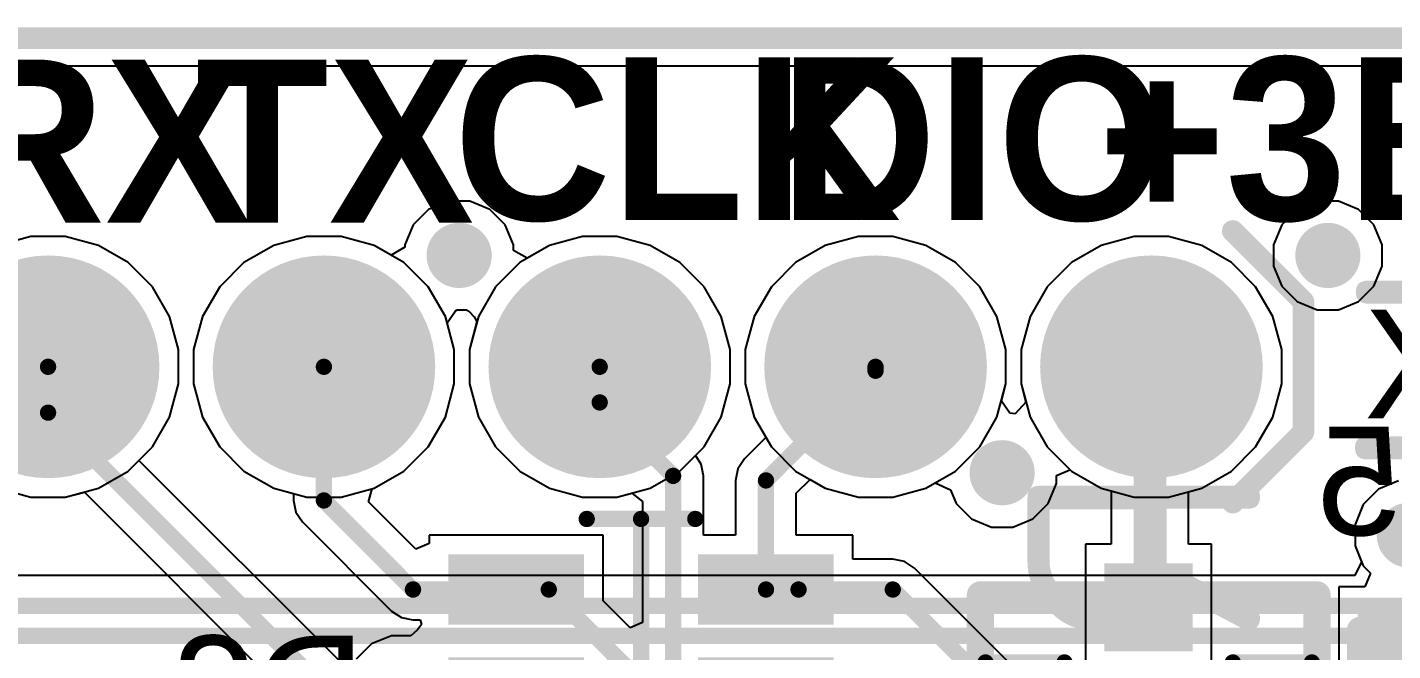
# Model space of a CAD drawing. Header units: inches. Extents: x -1.9 to 51.5, y -1.6 to 35.1.
# Drawn here: x 11.02 to 23.6, y 29.36 to 35.1 of the extents above; entities that cross this region are included whole.
import ezdxf

# ---------------------------------------------------------------- set-up
doc = ezdxf.new("R2010")
doc.units = ezdxf.units.IN
for name, color, linetype in [('Assembly Notes', 76, 'Continuous'), ('Board Shape', 56, 'Continuous'), ('Bottom Layer', 76, 'Continuous'), ('Bottom Layer 1', 5, 'Continuous'), ('Bottom Overlay', 54, 'Continuous'), ('Bottom Paste', 16, 'Continuous'), ('Bottom Solder', 6, 'Continuous'), ('Multi-Layer', 9, 'Continuous'), ('Pad Holes', 156, 'Continuous'), ('Top Layer', 16, 'Continuous'), ('Top Layer 1', 1, 'Continuous'), ('Top Overlay', 2, 'Continuous'), ('Top Solder', 216, 'Continuous'), ('Via Holes', 16, 'Continuous')]:
    doc.layers.add(name, color=color, linetype=linetype)
doc.styles.add('Arial', font='', dxfattribs={"height": 0.2})
doc.styles.add('Century Gothic_Bold', font='', dxfattribs={"height": 0.2})
doc.styles.add('GOST type B', font='', dxfattribs={"height": 0.2})
doc.styles.get('Arial').set_extended_font_data('Arial')
doc.styles.get('Century Gothic_Bold').set_extended_font_data('Century Gothic', bold=True)
doc.styles.get('GOST type B').set_extended_font_data('GOST type B')

# ---------------------------------------------------------------- blocks, each defined once
blk = doc.blocks.new('SOT23_3_B_110')
at = {"layer": 'Bottom Layer 1'}
for points in [[(-1.506, 1.336), (-0.744, 1.336), (-0.744, 0.574), (-1.506, 0.574)], [(0.78, 0.383), (1.542, 0.383), (1.542, -0.379), (0.78, -0.379)], [(-1.506, -0.569), (-0.744, -0.569), (-0.744, -1.331), (-1.506, -1.331)]]:
    blk.add_hatch(color=5, dxfattribs=at).paths.add_polyline_path(points)
at = {"layer": 'Bottom Paste'}
for points in [[(-1.506, 1.336), (-0.744, 1.336), (-0.744, 0.574), (-1.506, 0.574)], [(0.78, 0.383), (1.542, 0.383), (1.542, -0.379), (0.78, -0.379)], [(-1.506, -0.569), (-0.744, -0.569), (-0.744, -1.331), (-1.506, -1.331)]]:
    blk.add_hatch(color=16, dxfattribs=at).paths.add_polyline_path(points)
at = {"layer": 'Bottom Solder'}
for points in [[(-1.531, 1.361), (-0.719, 1.361), (-0.719, 0.549), (-1.531, 0.549)], [(0.755, 0.409), (1.567, 0.409), (1.567, -0.404), (0.755, -0.404)], [(-1.531, -0.544), (-0.719, -0.544), (-0.719, -1.356), (-1.531, -1.356)]]:
    blk.add_hatch(color=6, dxfattribs=at).paths.add_polyline_path(points)
at = {"layer": 'Assembly Notes'}
for points in [[(-1.225, 1.55, 0.25, 0.25, 0), (1.275, 1.55, 0.25, 0.25, 0)], [(-1.225, 1.55, 0.25, 0.25, 0), (-1.225, -1.55, 0.25, 0.25, 0)], [(1.275, 1.55, 0.25, 0.25, 0), (1.275, -1.55, 0.25, 0.25, 0)], [(-1.225, -1.55, 0.25, 0.25, 0), (1.275, -1.55, 0.25, 0.25, 0)]]:
    blk.add_lwpolyline(points, format="xyseb", dxfattribs=at)
for points in [[(-1.287, 1.55, 0.125, 0.125, 1), (-1.162, 1.55, 0.125, 0.125, 1)], [(-1.287, 1.55, 0.125, 0.125, 1), (-1.162, 1.55, 0.125, 0.125, 1)], [(1.213, 1.55, 0.125, 0.125, 1), (1.338, 1.55, 0.125, 0.125, 1)], [(1.213, 1.55, 0.125, 0.125, 1), (1.338, 1.55, 0.125, 0.125, 1)], [(-1.287, -1.55, 0.125, 0.125, 1), (-1.162, -1.55, 0.125, 0.125, 1)], [(-1.287, -1.55, 0.125, 0.125, 1), (-1.162, -1.55, 0.125, 0.125, 1)], [(1.213, -1.55, 0.125, 0.125, 1), (1.338, -1.55, 0.125, 0.125, 1)], [(1.213, -1.55, 0.125, 0.125, 1), (1.338, -1.55, 0.125, 0.125, 1)]]:
    blk.add_lwpolyline(points, format="xyseb", close=True, dxfattribs=at)
at = {"layer": 'Bottom Overlay'}
for points in [[(-0.425, 1.503, 0.15, 0.15, 0), (0.653, 1.503, 0.15, 0.15, 0)], [(0.653, 1.503, 0.15, 0.15, 0), (0.653, 0.775, 0.15, 0.15, 0)], [(-0.625, 0.2, 0.15, 0.15, 0), (-0.625, -0.2, 0.15, 0.15, 0)], [(0.653, -0.775, 0.15, 0.15, 0), (0.653, -1.503, 0.15, 0.15, 0)], [(-0.375, -1.503, 0.15, 0.15, 0), (0.653, -1.503, 0.15, 0.15, 0)]]:
    blk.add_lwpolyline(points, format="xyseb", dxfattribs=at)
for points in [[(-0.462, 1.503, 0.075, 0.075, 1), (-0.387, 1.503, 0.075, 0.075, 1)], [(0.616, 1.503, 0.075, 0.075, 1), (0.691, 1.503, 0.075, 0.075, 1)], [(0.616, 1.503, 0.075, 0.075, 1), (0.691, 1.503, 0.075, 0.075, 1)], [(0.616, 0.775, 0.075, 0.075, 1), (0.691, 0.775, 0.075, 0.075, 1)], [(-0.663, 0.2, 0.075, 0.075, 1), (-0.587, 0.2, 0.075, 0.075, 1)], [(-0.663, -0.2, 0.075, 0.075, 1), (-0.587, -0.2, 0.075, 0.075, 1)], [(0.616, -0.775, 0.075, 0.075, 1), (0.691, -0.775, 0.075, 0.075, 1)], [(-0.412, -1.503, 0.075, 0.075, 1), (-0.337, -1.503, 0.075, 0.075, 1)], [(0.616, -1.503, 0.075, 0.075, 1), (0.691, -1.503, 0.075, 0.075, 1)], [(0.616, -1.503, 0.075, 0.075, 1), (0.691, -1.503, 0.075, 0.075, 1)]]:
    blk.add_lwpolyline(points, format="xyseb", close=True, dxfattribs=at)
at = {"layer": 'Assembly Notes', "style": 'GOST type B', "text_generation_flag": 2}
blk.add_text('VT1', height=2.15, rotation=180, dxfattribs=at).set_placement((-0.025, -1.9))
blk = doc.blocks.new('PLS6_162')
at = {"layer": 'Bottom Layer'}
h = blk.add_hatch(color=76, dxfattribs=at)
edge = h.paths.add_edge_path()
edge.add_arc((0, 0), 1, 0, 360)
h = blk.add_hatch(color=76, dxfattribs=at)
edge = h.paths.add_edge_path()
edge.add_arc((0, -2.54), 1, 0, 360)
h = blk.add_hatch(color=76, dxfattribs=at)
edge = h.paths.add_edge_path()
edge.add_arc((0, -5.08), 1, 0, 360)
h = blk.add_hatch(color=76, dxfattribs=at)
edge = h.paths.add_edge_path()
edge.add_arc((0, -7.62), 1, 0, 360)
h = blk.add_hatch(color=76, dxfattribs=at)
edge = h.paths.add_edge_path()
edge.add_arc((0, -10.16), 1, 0, 360)
at = {"layer": 'Bottom Layer 1'}
h = blk.add_hatch(color=5, dxfattribs=at)
edge = h.paths.add_edge_path()
edge.add_arc((0, 0), 1, 0, 360)
h = blk.add_hatch(color=5, dxfattribs=at)
edge = h.paths.add_edge_path()
edge.add_arc((0, -2.54), 1, 0, 360)
h = blk.add_hatch(color=5, dxfattribs=at)
edge = h.paths.add_edge_path()
edge.add_arc((0, -5.08), 1, 0, 360)
h = blk.add_hatch(color=5, dxfattribs=at)
edge = h.paths.add_edge_path()
edge.add_arc((0, -7.62), 1, 0, 360)
h = blk.add_hatch(color=5, dxfattribs=at)
edge = h.paths.add_edge_path()
edge.add_arc((0, -10.16), 1, 0, 360)
at = {"layer": 'Bottom Solder'}
h = blk.add_hatch(color=6, dxfattribs=at)
edge = h.paths.add_edge_path()
edge.add_arc((0, 0), 1.025, 0, 360)
h = blk.add_hatch(color=6, dxfattribs=at)
edge = h.paths.add_edge_path()
edge.add_arc((0, -2.54), 1.025, 0, 360)
h = blk.add_hatch(color=6, dxfattribs=at)
edge = h.paths.add_edge_path()
edge.add_arc((0, -5.08), 1.025, 0, 360)
h = blk.add_hatch(color=6, dxfattribs=at)
edge = h.paths.add_edge_path()
edge.add_arc((0, -7.62), 1.025, 0, 360)
h = blk.add_hatch(color=6, dxfattribs=at)
edge = h.paths.add_edge_path()
edge.add_arc((0, -10.16), 1.025, 0, 360)
at = {"layer": 'Multi-Layer'}
h = blk.add_hatch(color=9, dxfattribs=at)
edge = h.paths.add_edge_path()
edge.add_arc((0, 0), 1, 0, 360)
h = blk.add_hatch(color=9, dxfattribs=at)
edge = h.paths.add_edge_path()
edge.add_arc((0, -2.54), 1, 0, 360)
h = blk.add_hatch(color=9, dxfattribs=at)
edge = h.paths.add_edge_path()
edge.add_arc((0, -5.08), 1, 0, 360)
h = blk.add_hatch(color=9, dxfattribs=at)
edge = h.paths.add_edge_path()
edge.add_arc((0, -7.62), 1, 0, 360)
h = blk.add_hatch(color=9, dxfattribs=at)
edge = h.paths.add_edge_path()
edge.add_arc((0, -10.16), 1, 0, 360)
at = {"layer": 'Pad Holes'}
h = blk.add_hatch(color=7, dxfattribs=at)
edge = h.paths.add_edge_path()
edge.add_arc((0, 0), 0.5, 0, 360)
h = blk.add_hatch(color=7, dxfattribs=at)
edge = h.paths.add_edge_path()
edge.add_arc((0, -2.54), 0.5, 0, 360)
h = blk.add_hatch(color=7, dxfattribs=at)
edge = h.paths.add_edge_path()
edge.add_arc((0, -5.08), 0.5, 0, 360)
h = blk.add_hatch(color=7, dxfattribs=at)
edge = h.paths.add_edge_path()
edge.add_arc((0, -7.62), 0.5, 0, 360)
h = blk.add_hatch(color=7, dxfattribs=at)
edge = h.paths.add_edge_path()
edge.add_arc((0, -10.16), 0.5, 0, 360)
at = {"layer": 'Top Layer'}
h = blk.add_hatch(color=16, dxfattribs=at)
edge = h.paths.add_edge_path()
edge.add_arc((0, 0), 1, 0, 360)
h = blk.add_hatch(color=16, dxfattribs=at)
edge = h.paths.add_edge_path()
edge.add_arc((0, -2.54), 1, 0, 360)
h = blk.add_hatch(color=16, dxfattribs=at)
edge = h.paths.add_edge_path()
edge.add_arc((0, -5.08), 1, 0, 360)
h = blk.add_hatch(color=16, dxfattribs=at)
edge = h.paths.add_edge_path()
edge.add_arc((0, -7.62), 1, 0, 360)
h = blk.add_hatch(color=16, dxfattribs=at)
edge = h.paths.add_edge_path()
edge.add_arc((0, -10.16), 1, 0, 360)
at = {"layer": 'Top Layer 1'}
h = blk.add_hatch(color=1, dxfattribs=at)
edge = h.paths.add_edge_path()
edge.add_arc((0, 0), 1, 0, 360)
h = blk.add_hatch(color=1, dxfattribs=at)
edge = h.paths.add_edge_path()
edge.add_arc((0, -2.54), 1, 0, 360)
h = blk.add_hatch(color=1, dxfattribs=at)
edge = h.paths.add_edge_path()
edge.add_arc((0, -5.08), 1, 0, 360)
h = blk.add_hatch(color=1, dxfattribs=at)
edge = h.paths.add_edge_path()
edge.add_arc((0, -7.62), 1, 0, 360)
h = blk.add_hatch(color=1, dxfattribs=at)
edge = h.paths.add_edge_path()
edge.add_arc((0, -10.16), 1, 0, 360)
at = {"layer": 'Top Solder'}
h = blk.add_hatch(color=216, dxfattribs=at)
edge = h.paths.add_edge_path()
edge.add_arc((0, 0), 1.025, 0, 360)
h = blk.add_hatch(color=216, dxfattribs=at)
edge = h.paths.add_edge_path()
edge.add_arc((0, -2.54), 1.025, 0, 360)
h = blk.add_hatch(color=216, dxfattribs=at)
edge = h.paths.add_edge_path()
edge.add_arc((0, -5.08), 1.025, 0, 360)
h = blk.add_hatch(color=216, dxfattribs=at)
edge = h.paths.add_edge_path()
edge.add_arc((0, -7.62), 1.025, 0, 360)
h = blk.add_hatch(color=216, dxfattribs=at)
edge = h.paths.add_edge_path()
edge.add_arc((0, -10.16), 1.025, 0, 360)
at = {"layer": 'Top Overlay'}
for points in [[(-1.25, 0.75, 0.2, 0.2, 0), (-0.6, 1.4, 0.2, 0.2, 0)], [(0.6, 1.4, 0.2, 0.2, 0), (-0.6, 1.4, 0.2, 0.2, 0)], [(1.25, 0.75, 0.2, 0.2, 0), (0.6, 1.4, 0.2, 0.2, 0)]]:
    blk.add_lwpolyline(points, format="xyseb", dxfattribs=at)
for points in [[(-0.65, 1.4, 0.1, 0.1, 1), (-0.55, 1.4, 0.1, 0.1, 1)], [(-0.65, 1.4, 0.1, 0.1, 1), (-0.55, 1.4, 0.1, 0.1, 1)], [(0.55, 1.4, 0.1, 0.1, 1), (0.65, 1.4, 0.1, 0.1, 1)], [(0.55, 1.4, 0.1, 0.1, 1), (0.65, 1.4, 0.1, 0.1, 1)], [(-1.3, 0.75, 0.1, 0.1, 1), (-1.2, 0.75, 0.1, 0.1, 1)], [(1.2, 0.75, 0.1, 0.1, 1), (1.3, 0.75, 0.1, 0.1, 1)]]:
    blk.add_lwpolyline(points, format="xyseb", close=True, dxfattribs=at)
blk = doc.blocks.new('0603R_B_165')
at = {"layer": 'Bottom Layer 1'}
for points in [[(-0.25, 0.475), (-0.25, -0.475), (-1.05, -0.475), (-1.05, 0.475)], [(1.05, 0.475), (1.05, -0.475), (0.25, -0.475), (0.25, 0.475)]]:
    blk.add_hatch(color=5, dxfattribs=at).paths.add_polyline_path(points)
at = {"layer": 'Bottom Paste'}
for points in [[(-0.25, 0.475), (-0.25, -0.475), (-1.05, -0.475), (-1.05, 0.475)], [(1.05, 0.475), (1.05, -0.475), (0.25, -0.475), (0.25, 0.475)]]:
    blk.add_hatch(color=16, dxfattribs=at).paths.add_polyline_path(points)
at = {"layer": 'Bottom Solder'}
for points in [[(-0.225, 0.5), (-0.225, -0.5), (-1.075, -0.5), (-1.075, 0.5)], [(1.075, 0.5), (1.075, -0.5), (0.225, -0.5), (0.225, 0.5)]]:
    blk.add_hatch(color=6, dxfattribs=at).paths.add_polyline_path(points)
at = {"layer": 'Assembly Notes'}
for points in [[(-0.85, -0.475, 0.25, 0.25, 0), (-0.85, 0.475, 0.25, 0.25, 0)], [(0.85, 0.475, 0.25, 0.25, 0), (-0.85, 0.475, 0.25, 0.25, 0)], [(0.85, -0.475, 0.25, 0.25, 0), (0.85, 0.475, 0.25, 0.25, 0)], [(0.85, -0.475, 0.25, 0.25, 0), (-0.85, -0.475, 0.25, 0.25, 0)]]:
    blk.add_lwpolyline(points, format="xyseb", dxfattribs=at)
for points in [[(-0.913, 0.475, 0.125, 0.125, 1), (-0.788, 0.475, 0.125, 0.125, 1)], [(-0.913, 0.475, 0.125, 0.125, 1), (-0.788, 0.475, 0.125, 0.125, 1)], [(0.787, 0.475, 0.125, 0.125, 1), (0.912, 0.475, 0.125, 0.125, 1)], [(0.787, 0.475, 0.125, 0.125, 1), (0.912, 0.475, 0.125, 0.125, 1)], [(-0.913, -0.475, 0.125, 0.125, 1), (-0.788, -0.475, 0.125, 0.125, 1)], [(-0.913, -0.475, 0.125, 0.125, 1), (-0.788, -0.475, 0.125, 0.125, 1)], [(0.787, -0.475, 0.125, 0.125, 1), (0.912, -0.475, 0.125, 0.125, 1)], [(0.787, -0.475, 0.125, 0.125, 1), (0.912, -0.475, 0.125, 0.125, 1)]]:
    blk.add_lwpolyline(points, format="xyseb", close=True, dxfattribs=at)
at = {"layer": 'Bottom Overlay'}
for points in [[(0.5, 0.725, 0.15, 0.15, 0), (-0.5, 0.725, 0.15, 0.15, 0)], [(0.5, -0.725, 0.15, 0.15, 0), (-0.5, -0.725, 0.15, 0.15, 0)]]:
    blk.add_lwpolyline(points, format="xyseb", dxfattribs=at)
for points in [[(-0.537, 0.725, 0.075, 0.075, 1), (-0.462, 0.725, 0.075, 0.075, 1)], [(0.462, 0.725, 0.075, 0.075, 1), (0.537, 0.725, 0.075, 0.075, 1)], [(-0.537, -0.725, 0.075, 0.075, 1), (-0.462, -0.725, 0.075, 0.075, 1)], [(0.462, -0.725, 0.075, 0.075, 1), (0.537, -0.725, 0.075, 0.075, 1)]]:
    blk.add_lwpolyline(points, format="xyseb", close=True, dxfattribs=at)
at = {"layer": 'Assembly Notes', "style": 'GOST type B', "text_generation_flag": 2}
blk.add_text('R5', height=2.15, rotation=-180, dxfattribs=at).set_placement((-2.4, -1.4))
blk = doc.blocks.new('SOT23_6_B_174')
at = {"layer": 'Bottom Layer 1'}
for points in [[(-1.25, 1.75), (-0.65, 1.75), (-0.65, 0.55), (-1.25, 0.55)], [(-0.3, 1.75), (0.3, 1.75), (0.3, 0.55), (-0.3, 0.55)], [(0.65, 1.75), (1.25, 1.75), (1.25, 0.55), (0.65, 0.55)], [(-1.25, -0.55), (-0.65, -0.55), (-0.65, -1.75), (-1.25, -1.75)], [(-0.3, -0.55), (0.3, -0.55), (0.3, -1.75), (-0.3, -1.75)], [(0.65, -0.55), (1.25, -0.55), (1.25, -1.75), (0.65, -1.75)]]:
    blk.add_hatch(color=5, dxfattribs=at).paths.add_polyline_path(points)
at = {"layer": 'Bottom Paste'}
for points in [[(-1.25, 1.75), (-0.65, 1.75), (-0.65, 0.55), (-1.25, 0.55)], [(-0.3, 1.75), (0.3, 1.75), (0.3, 0.55), (-0.3, 0.55)], [(0.65, 1.75), (1.25, 1.75), (1.25, 0.55), (0.65, 0.55)], [(-1.25, -0.55), (-0.65, -0.55), (-0.65, -1.75), (-1.25, -1.75)], [(-0.3, -0.55), (0.3, -0.55), (0.3, -1.75), (-0.3, -1.75)], [(0.65, -0.55), (1.25, -0.55), (1.25, -1.75), (0.65, -1.75)]]:
    blk.add_hatch(color=16, dxfattribs=at).paths.add_polyline_path(points)
at = {"layer": 'Bottom Solder'}
for points in [[(-1.275, 1.775), (-0.625, 1.775), (-0.625, 0.525), (-1.275, 0.525)], [(-0.325, 1.775), (0.325, 1.775), (0.325, 0.525), (-0.325, 0.525)], [(0.625, 1.775), (1.275, 1.775), (1.275, 0.525), (0.625, 0.525)], [(-1.275, -0.525), (-0.625, -0.525), (-0.625, -1.775), (-1.275, -1.775)], [(-0.325, -0.525), (0.325, -0.525), (0.325, -1.775), (-0.325, -1.775)], [(0.625, -0.525), (1.275, -0.525), (1.275, -1.775), (0.625, -1.775)]]:
    blk.add_hatch(color=6, dxfattribs=at).paths.add_polyline_path(points)
at = {"layer": 'Bottom Overlay'}
for points in [[(-1.55, 1.6, 0.1, 0.1, 1), (-1.65, 1.6, 0.1, 0.1, 1)], [(-1.675, 1.6, 0.05, 0.05, 1), (-1.625, 1.6, 0.05, 0.05, 1)], [(-1.575, 1.6, 0.05, 0.05, 1), (-1.525, 1.6, 0.05, 0.05, 1)], [(-1.637, 0.5, 0.075, 0.075, 1), (-1.562, 0.5, 0.075, 0.075, 1)], [(1.562, 0.5, 0.075, 0.075, 1), (1.637, 0.5, 0.075, 0.075, 1)], [(-1.637, 0, 0.075, 0.075, 1), (-1.562, 0, 0.075, 0.075, 1)], [(1.562, 0, 0.075, 0.075, 1), (1.637, 0, 0.075, 0.075, 1)], [(-1.637, -0.5, 0.075, 0.075, 1), (-1.562, -0.5, 0.075, 0.075, 1)], [(1.562, -0.5, 0.075, 0.075, 1), (1.637, -0.5, 0.075, 0.075, 1)]]:
    blk.add_lwpolyline(points, format="xyseb", close=True, dxfattribs=at)
for points in [[(-1.6, 0.5, 0.15, 0.15, 0), (-1.6, -0.5, 0.15, 0.15, 0)], [(1.6, 0.5, 0.15, 0.15, 0), (1.6, -0.5, 0.15, 0.15, 0)], [(-1.6, 0, 0.15, 0.15, 0), (1.6, 0, 0.15, 0.15, 0)]]:
    blk.add_lwpolyline(points, format="xyseb", dxfattribs=at)

msp = doc.modelspace()

# ---------------------------------------------------------------- hatches: boundary and pattern name
at = {"layer": 'Bottom Layer'}
h = msp.add_hatch(color=76, dxfattribs=at)
edge = h.paths.add_edge_path()
edge.add_arc((15, 33), 0.3, 0, 360)
h = msp.add_hatch(color=76, dxfattribs=at)
edge = h.paths.add_edge_path()
edge.add_arc((23, 33), 0.3, 0, 360)
h = msp.add_hatch(color=76, dxfattribs=at)
edge = h.paths.add_edge_path()
edge.add_arc((20, 31), 0.3, 0, 360)
h = msp.add_hatch(color=76, dxfattribs=at)
edge = h.paths.add_edge_path()
edge.add_arc((23.75, 30.425), 0.3, 0, 360)
at = {"layer": 'Bottom Layer 1'}
h = msp.add_hatch(color=5, dxfattribs=at)
edge = h.paths.add_edge_path()
edge.add_arc((15, 33), 0.3, 0, 360)
h = msp.add_hatch(color=5, dxfattribs=at)
edge = h.paths.add_edge_path()
edge.add_arc((23, 33), 0.3, 0, 360)
h = msp.add_hatch(color=5, dxfattribs=at)
edge = h.paths.add_edge_path()
edge.add_arc((20, 31), 0.3, 0, 360)
h = msp.add_hatch(color=5, dxfattribs=at)
edge = h.paths.add_edge_path()
edge.add_arc((23.75, 30.425), 0.3, 0, 360)
at = {"layer": 'Top Layer'}
h = msp.add_hatch(color=16, dxfattribs=at)
edge = h.paths.add_edge_path()
edge.add_arc((15, 33), 0.3, 0, 360)
h = msp.add_hatch(color=16, dxfattribs=at)
edge = h.paths.add_edge_path()
edge.add_arc((23, 33), 0.3, 0, 360)
h = msp.add_hatch(color=16, dxfattribs=at)
edge = h.paths.add_edge_path()
edge.add_arc((20, 31), 0.3, 0, 360)
h = msp.add_hatch(color=16, dxfattribs=at)
edge = h.paths.add_edge_path()
edge.add_arc((23.75, 30.425), 0.3, 0, 360)
at = {"layer": 'Top Layer 1'}
h = msp.add_hatch(color=1, dxfattribs=at)
edge = h.paths.add_edge_path()
edge.add_arc((15, 33), 0.3, 0, 360)
h = msp.add_hatch(color=1, dxfattribs=at)
edge = h.paths.add_edge_path()
edge.add_arc((23, 33), 0.3, 0, 360)
h = msp.add_hatch(color=1, dxfattribs=at)
edge = h.paths.add_edge_path()
edge.add_arc((20, 31), 0.3, 0, 360)
h = msp.add_hatch(color=1, dxfattribs=at)
edge = h.paths.add_edge_path()
edge.add_arc((23.75, 30.425), 0.3, 0, 360)
at = {"layer": 'Via Holes'}
h = msp.add_hatch(color=7, dxfattribs=at)
edge = h.paths.add_edge_path()
edge.add_arc((15, 33), 0.15, 0, 360)
h = msp.add_hatch(color=7, dxfattribs=at)
edge = h.paths.add_edge_path()
edge.add_arc((23, 33), 0.15, 0, 360)
h = msp.add_hatch(color=7, dxfattribs=at)
edge = h.paths.add_edge_path()
edge.add_arc((20, 31), 0.15, 0, 360)

# ---------------------------------------------------------------- linework, layer by layer
at = {"layer": 'Board Shape'}
msp.add_lwpolyline([(3, 35, 0.2, 0.2, 0), (47, 35, 0.2, 0.2, 0)], format="xyseb", dxfattribs=at)
at = {"layer": 'Bottom Layer'}
for p, q in [((3, 34.745), (47, 34.745)), ((14.901, 33.5), (14.717, 33.424)), ((15.099, 33.5), (14.901, 33.5)), ((15.283, 33.424), (15.099, 33.5)), ((22.901, 33.5), (22.717, 33.424)), ((23.099, 33.5), (22.901, 33.5)), ((23.283, 33.424), (23.099, 33.5)), ((14.717, 33.424), (14.576, 33.283)), ((15.424, 33.283), (15.283, 33.424)), ((22.717, 33.424), (22.576, 33.283)), ((23.424, 33.283), (23.283, 33.424)), ((14.576, 33.283), (14.5, 33.099)), ((15.5, 33.099), (15.424, 33.283)), ((22.576, 33.283), (22.5, 33.099)), ((23.5, 33.099), (23.424, 33.283)), ((11.057, 33.175), (10.752, 33.093)), ((11.373, 33.175), (11.057, 33.175)), ((11.678, 33.093), (11.373, 33.175)), ((11.952, 32.935), (11.678, 33.093)), ((13.292, 33.093), (13.018, 32.935)), ((13.597, 33.175), (13.292, 33.093)), ((13.913, 33.175), (13.597, 33.175)), ((14.218, 33.093), (13.913, 33.175)), ((14.375, 33.003), (14.218, 33.093)), ((14.5, 33.075), (14.375, 33.003)), ((14.5, 33.099), (14.5, 33.075)), ((15.5, 33.046), (15.5, 33.099)), ((15.832, 33.093), (15.625, 32.974)), ((16.137, 33.175), (15.832, 33.093)), ((16.453, 33.175), (16.137, 33.175)), ((16.758, 33.093), (16.453, 33.175)), ((17.032, 32.935), (16.758, 33.093)), ((18.372, 33.093), (18.098, 32.935)), ((18.677, 33.175), (18.372, 33.093)), ((18.993, 33.175), (18.677, 33.175)), ((19.298, 33.093), (18.993, 33.175)), ((19.572, 32.935), (19.298, 33.093)), ((20.912, 33.093), (20.638, 32.935)), ((21.217, 33.175), (20.912, 33.093)), ((21.533, 33.175), (21.217, 33.175)), ((21.838, 33.093), (21.533, 33.175)), ((22.112, 32.935), (21.838, 33.093)), ((22.5, 33.099), (22.5, 32.901)), ((23.5, 32.901), (23.5, 33.099)), ((15.625, 32.974), (15.5, 33.046)), ((12.175, 32.712), (11.952, 32.935)), ((13.018, 32.935), (12.795, 32.712)), ((17.255, 32.712), (17.032, 32.935)), ((18.098, 32.935), (17.875, 32.712)), ((19.795, 32.712), (19.572, 32.935)), ((20.638, 32.935), (20.415, 32.712)), ((22.335, 32.712), (22.112, 32.935)), ((22.5, 32.901), (22.576, 32.717)), ((23.424, 32.717), (23.5, 32.901)), ((12.333, 32.438), (12.175, 32.712)), ((12.795, 32.712), (12.637, 32.438)), ((17.413, 32.438), (17.255, 32.712)), ((17.875, 32.712), (17.717, 32.438)), ((19.953, 32.438), (19.795, 32.712)), ((20.415, 32.712), (20.257, 32.438)), ((22.493, 32.438), (22.335, 32.712)), ((22.576, 32.717), (22.717, 32.576)), ((23.283, 32.576), (23.424, 32.717)), ((22.717, 32.576), (22.901, 32.5)), ((23.099, 32.5), (23.283, 32.576)), ((14.889, 32.38), (14.965, 32.49)), ((14.965, 32.49), (14.982, 32.5)), ((14.982, 32.5), (15.068, 32.5)), ((15.068, 32.5), (15.09, 32.488)), ((15.09, 32.488), (15.139, 32.435)), ((22.901, 32.5), (23.099, 32.5)), ((12.415, 32.133), (12.333, 32.438)), ((12.637, 32.438), (12.555, 32.133)), ((14.955, 32.133), (14.889, 32.38)), ((15.164, 32.392), (15.095, 32.133)), ((15.139, 32.435), (15.164, 32.392)), ((17.495, 32.133), (17.413, 32.438)), ((17.717, 32.438), (17.635, 32.133)), ((20.035, 32.133), (19.953, 32.438)), ((20.257, 32.438), (20.175, 32.133)), ((22.575, 32.133), (22.493, 32.438)), ((12.415, 31.817), (12.415, 32.133)), ((12.555, 32.133), (12.555, 31.817)), ((14.955, 31.817), (14.955, 32.133)), ((15.095, 32.133), (15.095, 31.817)), ((17.495, 31.817), (17.495, 32.133)), ((17.635, 32.133), (17.635, 31.817)), ((20.035, 31.817), (20.035, 32.133)), ((20.175, 32.133), (20.175, 31.817)), ((22.575, 31.817), (22.575, 32.133)), ((12.333, 31.512), (12.415, 31.817)), ((12.555, 31.817), (12.637, 31.512)), ((14.873, 31.512), (14.955, 31.817)), ((15.095, 31.817), (15.177, 31.512)), ((17.413, 31.512), (17.495, 31.817)), ((17.635, 31.817), (17.717, 31.512)), ((19.993, 31.66), (20.035, 31.817)), ((20.175, 31.817), (20.22, 31.65)), ((22.493, 31.512), (22.575, 31.817)), ((20.071, 31.549), (19.993, 31.66)), ((20.22, 31.65), (20.12, 31.543)), ((12.175, 31.238), (12.333, 31.512)), ((12.637, 31.512), (12.795, 31.238)), ((14.715, 31.238), (14.873, 31.512)), ((15.177, 31.512), (15.335, 31.238)), ((17.255, 31.238), (17.413, 31.512)), ((17.717, 31.512), (17.875, 31.238)), ((20.12, 31.543), (20.071, 31.549)), ((22.335, 31.238), (22.493, 31.512)), ((11.952, 31.015), (12.175, 31.238)), ((12.795, 31.238), (13.018, 31.015)), ((14.492, 31.015), (14.715, 31.238)), ((15.335, 31.238), (15.558, 31.015)), ((17.032, 31.015), (17.255, 31.238)), ((17.875, 31.238), (18.098, 31.015)), ((22.112, 31.015), (22.335, 31.238)), ((11.678, 30.857), (11.952, 31.015)), ((13.018, 31.015), (13.292, 30.857)), ((14.218, 30.857), (14.492, 31.015)), ((15.558, 31.015), (15.832, 30.857)), ((16.758, 30.857), (17.032, 31.015)), ((18.098, 31.015), (18.372, 30.857)), ((20.5, 30.976), (20.625, 31.028)), ((20.5, 30.901), (20.5, 30.976)), ((20.625, 31.028), (20.638, 31.015)), ((20.638, 31.015), (20.912, 30.857)), ((21.838, 30.857), (22.112, 31.015)), ((10.752, 30.857), (11.057, 30.775)), ((11.373, 30.775), (11.678, 30.857)), ((13.292, 30.857), (13.597, 30.775)), ((13.913, 30.775), (14.218, 30.857)), ((15.832, 30.857), (16.137, 30.775)), ((16.453, 30.775), (16.758, 30.857)), ((18.372, 30.857), (18.677, 30.775)), ((18.993, 30.775), (19.298, 30.857)), ((19.298, 30.857), (19.385, 30.907)), ((19.385, 30.907), (19.524, 30.843)), ((19.524, 30.843), (19.576, 30.717)), ((20.424, 30.717), (20.5, 30.901)), ((20.912, 30.857), (21.217, 30.775)), ((21.533, 30.775), (21.838, 30.857)), ((11.057, 30.775), (11.373, 30.775)), ((13.597, 30.775), (13.913, 30.775)), ((16.137, 30.775), (16.453, 30.775)), ((18.677, 30.775), (18.993, 30.775)), ((19.576, 30.717), (19.717, 30.576)), ((20.283, 30.576), (20.424, 30.717)), ((21.217, 30.775), (21.533, 30.775)), ((19.717, 30.576), (19.901, 30.5)), ((20.099, 30.5), (20.283, 30.576)), ((19.901, 30.5), (20.099, 30.5))]:
    msp.add_line(p, q, dxfattribs=at)
at = {"layer": 'Bottom Layer 1'}
for p, q in [((3, 34.745), (47, 34.745)), ((11.057, 33.175), (10.752, 33.093)), ((11.373, 33.175), (11.057, 33.175)), ((11.678, 33.093), (11.373, 33.175)), ((11.952, 32.935), (11.678, 33.093)), ((13.292, 33.093), (13.018, 32.935)), ((13.597, 33.175), (13.292, 33.093)), ((13.913, 33.175), (13.597, 33.175)), ((14.218, 33.093), (13.913, 33.175)), ((14.492, 32.935), (14.218, 33.093)), ((15.832, 33.093), (15.558, 32.935)), ((16.137, 33.175), (15.832, 33.093)), ((16.453, 33.175), (16.137, 33.175)), ((16.758, 33.093), (16.453, 33.175)), ((17.032, 32.935), (16.758, 33.093)), ((18.372, 33.093), (18.098, 32.935)), ((18.677, 33.175), (18.372, 33.093)), ((18.993, 33.175), (18.677, 33.175)), ((19.298, 33.093), (18.993, 33.175)), ((19.572, 32.935), (19.298, 33.093)), ((20.912, 33.093), (20.638, 32.935)), ((21.217, 33.175), (20.912, 33.093)), ((21.533, 33.175), (21.217, 33.175)), ((21.838, 33.093), (21.533, 33.175)), ((22.112, 32.935), (21.838, 33.093)), ((12.175, 32.712), (11.952, 32.935)), ((13.018, 32.935), (12.795, 32.712)), ((14.715, 32.712), (14.492, 32.935)), ((15.558, 32.935), (15.335, 32.712)), ((17.255, 32.712), (17.032, 32.935)), ((18.098, 32.935), (17.875, 32.712)), ((19.795, 32.712), (19.572, 32.935)), ((20.638, 32.935), (20.415, 32.712)), ((22.335, 32.712), (22.112, 32.935)), ((12.333, 32.438), (12.175, 32.712)), ((12.795, 32.712), (12.637, 32.438)), ((14.873, 32.438), (14.715, 32.712)), ((15.335, 32.712), (15.177, 32.438)), ((17.413, 32.438), (17.255, 32.712)), ((17.875, 32.712), (17.717, 32.438)), ((19.953, 32.438), (19.795, 32.712)), ((20.415, 32.712), (20.257, 32.438)), ((22.493, 32.438), (22.335, 32.712)), ((12.415, 32.133), (12.333, 32.438)), ((12.637, 32.438), (12.555, 32.133)), ((14.955, 32.133), (14.873, 32.438)), ((15.177, 32.438), (15.095, 32.133)), ((17.495, 32.133), (17.413, 32.438)), ((17.717, 32.438), (17.635, 32.133)), ((20.035, 32.133), (19.953, 32.438)), ((20.257, 32.438), (20.175, 32.133)), ((22.575, 32.133), (22.493, 32.438)), ((12.415, 31.817), (12.415, 32.133)), ((12.555, 32.133), (12.555, 31.817)), ((14.955, 31.817), (14.955, 32.133)), ((15.095, 32.133), (15.095, 31.817)), ((17.495, 31.817), (17.495, 32.133)), ((17.635, 32.133), (17.635, 31.817)), ((20.035, 31.817), (20.035, 32.133)), ((20.175, 32.133), (20.175, 31.817)), ((22.575, 31.817), (22.575, 32.133)), ((12.333, 31.512), (12.415, 31.817)), ((12.555, 31.817), (12.637, 31.512)), ((14.873, 31.512), (14.955, 31.817)), ((15.095, 31.817), (15.177, 31.512)), ((17.413, 31.512), (17.495, 31.817)), ((17.635, 31.817), (17.717, 31.512)), ((19.953, 31.512), (20.035, 31.817)), ((20.175, 31.817), (20.257, 31.512)), ((22.493, 31.512), (22.575, 31.817)), ((12.175, 31.238), (12.333, 31.512)), ((12.637, 31.512), (12.795, 31.238)), ((14.715, 31.238), (14.873, 31.512)), ((15.177, 31.512), (15.335, 31.238)), ((17.255, 31.238), (17.413, 31.512)), ((17.717, 31.512), (17.825, 31.325)), ((19.795, 31.238), (19.953, 31.512)), ((20.257, 31.512), (20.415, 31.238)), ((22.335, 31.238), (22.493, 31.512)), ((17.825, 31.325), (17.627, 31.127)), ((12.051, 31.114), (12.175, 31.238)), ((12.795, 31.238), (13.018, 31.015)), ((14.492, 31.015), (14.715, 31.238)), ((15.335, 31.238), (15.558, 31.015)), ((17.176, 31.159), (17.255, 31.238)), ((19.572, 31.015), (19.795, 31.238)), ((20.415, 31.238), (20.638, 31.015)), ((22.112, 31.015), (22.335, 31.238)), ((13.922, 29.243), (12.051, 31.114)), ((17.23, 31.079), (17.176, 31.159)), ((17.251, 30.971), (17.23, 31.079)), ((17.627, 31.127), (17.566, 31.036)), ((13.018, 31.015), (13.292, 30.857)), ((14.218, 30.857), (14.492, 31.015)), ((15.558, 31.015), (15.832, 30.857)), ((17.251, 30.425), (17.251, 30.971)), ((17.566, 31.036), (17.545, 30.929)), ((18.105, 30.812), (18.231, 30.938)), ((18.231, 30.938), (18.372, 30.857)), ((19.298, 30.857), (19.572, 31.015)), ((20.638, 31.015), (20.912, 30.857)), ((21.838, 30.857), (22.112, 31.015)), ((10.752, 30.857), (11.057, 30.775)), ((11.373, 30.775), (11.549, 30.822)), ((11.549, 30.822), (14.545, 27.827)), ((13.292, 30.857), (13.475, 30.808)), ((13.475, 30.808), (13.475, 30.745)), ((14.166, 30.731), (14.198, 30.851)), ((14.198, 30.851), (14.218, 30.857)), ((15.832, 30.857), (16.137, 30.775)), ((16.453, 30.775), (16.591, 30.812)), ((16.591, 30.812), (16.69, 30.736)), ((17.545, 30.929), (17.545, 30.425)), ((18.105, 30.425), (18.105, 30.812)), ((18.372, 30.857), (18.677, 30.775)), ((18.993, 30.775), (19.298, 30.857)), ((20.912, 30.857), (21.004, 30.832)), ((21.004, 30.832), (21.004, 30.342)), ((21.718, 30.825), (21.838, 30.857)), ((21.718, 30.342), (21.718, 30.825)), ((23.467, 30.849), (23.326, 30.708)), ((23.651, 30.925), (23.467, 30.849)), ((11.057, 30.775), (11.373, 30.775)), ((13.475, 30.745), (13.496, 30.638)), ((14.6, 30.297), (14.166, 30.731)), ((16.137, 30.775), (16.453, 30.775)), ((16.69, 30.736), (16.69, 29.62)), ((18.677, 30.775), (18.993, 30.775)), ((23.326, 30.708), (23.25, 30.524)), ((13.496, 30.638), (13.557, 30.547)), ((13.557, 30.547), (14.377, 29.727)), ((23.25, 30.524), (23.25, 30.326)), ((14.725, 30.348), (14.6, 30.297)), ((16.325, 30.425), (14.725, 30.425)), ((14.725, 30.425), (14.725, 30.348)), ((16.325, 29.822), (16.325, 30.425)), ((17.545, 30.425), (17.251, 30.425)), ((18.625, 30.425), (18.105, 30.425)), ((18.625, 30.205), (18.625, 30.425)), ((21.004, 30.342), (20.767, 30.342)), ((20.767, 30.342), (20.767, 29.18)), ((21.929, 30.342), (21.718, 30.342)), ((21.929, 29.18), (21.929, 30.342)), ((23.25, 30.326), (23.326, 30.142)), ((18.994, 30.205), (18.625, 30.205)), ((19.101, 30.184), (18.994, 30.205)), ((19.192, 30.123), (19.101, 30.184)), ((21.604, 27.712), (19.192, 30.123)), ((23.326, 30.142), (23.393, 30.075)), ((23.393, 30.075), (23.341, 29.95)), ((23.341, 29.95), (23.1, 29.95)), ((23.1, 29.95), (23.1, 28.775)), ((16.575, 29.572), (16.325, 29.822)), ((14.377, 29.727), (14.468, 29.666)), ((14.468, 29.666), (14.575, 29.645)), ((14.617, 29.555), (14.555, 29.5)), ((14.575, 29.645), (14.641, 29.645)), ((14.654, 29.602), (14.617, 29.555)), ((14.641, 29.645), (14.654, 29.602)), ((16.69, 29.62), (16.575, 29.572)), ((14.192, 29.424), (14.051, 29.283)), ((14.376, 29.5), (14.192, 29.424)), ((14.555, 29.5), (14.376, 29.5))]:
    msp.add_line(p, q, dxfattribs=at)
for points in [[(21.361, 31.961, 0.3, 0.3, 0), (21.375, 31.975, 0.3, 0.3, 0)], [(21.361, 29.775, 0.3, 0.3, 0), (21.361, 31.961, 0.3, 0.3, 0)], [(11.215, 31.553, 0.15, 0.15, 0), (11.215, 31.975, 0.15, 0.15, 0)], [(13.755, 30.745, 0.15, 0.15, 0), (13.755, 31.975, 0.15, 0.15, 0)], [(16.295, 31.647, 0.15, 0.15, 0), (16.295, 31.975, 0.15, 0.15, 0)], [(17.825, 30.929, 0.15, 0.15, 0), (18.835, 31.939, 0.15, 0.15, 0)], [(18.835, 31.939, 0.15, 0.15, 0), (18.835, 31.975, 0.15, 0.15, 0)], [(16.295, 31.647, 0.15, 0.15, 0), (16.971, 30.971, 0.15, 0.15, 0)], [(11.215, 31.553, 0.15, 0.15, 0), (14.743, 28.025, 0.15, 0.15, 0)], [(16.971, 28.579, 0.15, 0.15, 0), (16.971, 30.971, 0.15, 0.15, 0)], [(17.825, 29.925, 0.15, 0.15, 0), (17.825, 30.929, 0.15, 0.15, 0)], [(13.755, 30.745, 0.15, 0.15, 0), (14.575, 29.925, 0.15, 0.15, 0)], [(14.575, 29.925, 0.15, 0.15, 0), (15.825, 29.925, 0.15, 0.15, 0)], [(15.825, 29.925, 0.15, 0.15, 0), (16.596, 29.154, 0.15, 0.15, 0)], [(17.825, 29.925, 0.15, 0.15, 0), (18.125, 29.925, 0.15, 0.15, 0)], [(18.125, 29.925, 0.15, 0.15, 0), (18.994, 29.925, 0.15, 0.15, 0)], [(18.994, 29.925, 0.15, 0.15, 0), (21.65, 27.269, 0.15, 0.15, 0)], [(21.348, 29.761, 0.3, 0.3, 0), (21.361, 29.775, 0.3, 0.3, 0)]]:
    msp.add_lwpolyline(points, format="xyseb", dxfattribs=at)
for points in [[(21.286, 31.961, 0.15, 0.15, 1), (21.436, 31.961, 0.15, 0.15, 1)], [(21.286, 31.961, 0.15, 0.15, 1), (21.436, 31.961, 0.15, 0.15, 1)], [(21.3, 31.975, 0.15, 0.15, 1), (21.45, 31.975, 0.15, 0.15, 1)], [(11.177, 31.975, 0.075, 0.075, 1), (11.252, 31.975, 0.075, 0.075, 1)], [(13.717, 31.975, 0.075, 0.075, 1), (13.792, 31.975, 0.075, 0.075, 1)], [(16.257, 31.975, 0.075, 0.075, 1), (16.332, 31.975, 0.075, 0.075, 1)], [(18.797, 31.975, 0.075, 0.075, 1), (18.872, 31.975, 0.075, 0.075, 1)], [(18.797, 31.939, 0.075, 0.075, 1), (18.872, 31.939, 0.075, 0.075, 1)], [(18.797, 31.939, 0.075, 0.075, 1), (18.872, 31.939, 0.075, 0.075, 1)], [(16.257, 31.647, 0.075, 0.075, 1), (16.332, 31.647, 0.075, 0.075, 1)], [(16.257, 31.647, 0.075, 0.075, 1), (16.332, 31.647, 0.075, 0.075, 1)], [(11.177, 31.553, 0.075, 0.075, 1), (11.252, 31.553, 0.075, 0.075, 1)], [(11.177, 31.553, 0.075, 0.075, 1), (11.252, 31.553, 0.075, 0.075, 1)], [(16.933, 30.971, 0.075, 0.075, 1), (17.008, 30.971, 0.075, 0.075, 1)], [(16.933, 30.971, 0.075, 0.075, 1), (17.008, 30.971, 0.075, 0.075, 1)], [(17.788, 30.929, 0.075, 0.075, 1), (17.863, 30.929, 0.075, 0.075, 1)], [(17.788, 30.929, 0.075, 0.075, 1), (17.863, 30.929, 0.075, 0.075, 1)], [(13.717, 30.745, 0.075, 0.075, 1), (13.792, 30.745, 0.075, 0.075, 1)], [(13.717, 30.745, 0.075, 0.075, 1), (13.792, 30.745, 0.075, 0.075, 1)], [(14.537, 29.925, 0.075, 0.075, 1), (14.613, 29.925, 0.075, 0.075, 1)], [(14.537, 29.925, 0.075, 0.075, 1), (14.613, 29.925, 0.075, 0.075, 1)], [(15.788, 29.925, 0.075, 0.075, 1), (15.863, 29.925, 0.075, 0.075, 1)], [(15.788, 29.925, 0.075, 0.075, 1), (15.863, 29.925, 0.075, 0.075, 1)], [(17.788, 29.925, 0.075, 0.075, 1), (17.863, 29.925, 0.075, 0.075, 1)], [(17.788, 29.925, 0.075, 0.075, 1), (17.863, 29.925, 0.075, 0.075, 1)], [(18.088, 29.925, 0.075, 0.075, 1), (18.163, 29.925, 0.075, 0.075, 1)], [(18.088, 29.925, 0.075, 0.075, 1), (18.163, 29.925, 0.075, 0.075, 1)], [(18.956, 29.925, 0.075, 0.075, 1), (19.031, 29.925, 0.075, 0.075, 1)], [(18.956, 29.925, 0.075, 0.075, 1), (19.031, 29.925, 0.075, 0.075, 1)], [(21.273, 29.761, 0.15, 0.15, 1), (21.422, 29.761, 0.15, 0.15, 1)], [(21.286, 29.775, 0.15, 0.15, 1), (21.436, 29.775, 0.15, 0.15, 1)], [(21.286, 29.775, 0.15, 0.15, 1), (21.436, 29.775, 0.15, 0.15, 1)]]:
    msp.add_lwpolyline(points, format="xyseb", close=True, dxfattribs=at)
at = {"layer": 'Top Layer'}
for p, q in [((3, 34.745), (47, 34.745)), ((14.901, 33.5), (14.717, 33.424)), ((15.099, 33.5), (14.901, 33.5)), ((15.283, 33.424), (15.099, 33.5)), ((22.901, 33.5), (22.717, 33.424)), ((23.099, 33.5), (22.901, 33.5)), ((23.283, 33.424), (23.099, 33.5)), ((14.717, 33.424), (14.576, 33.283)), ((15.424, 33.283), (15.283, 33.424)), ((22.717, 33.424), (22.576, 33.283)), ((23.424, 33.283), (23.283, 33.424)), ((14.576, 33.283), (14.5, 33.099)), ((15.5, 33.099), (15.424, 33.283)), ((22.576, 33.283), (22.5, 33.099)), ((23.5, 33.099), (23.424, 33.283)), ((11.057, 33.175), (10.752, 33.093)), ((11.373, 33.175), (11.057, 33.175)), ((11.678, 33.093), (11.373, 33.175)), ((11.952, 32.935), (11.678, 33.093)), ((13.292, 33.093), (13.018, 32.935)), ((13.597, 33.175), (13.292, 33.093)), ((13.913, 33.175), (13.597, 33.175)), ((14.218, 33.093), (13.913, 33.175)), ((14.375, 33.003), (14.218, 33.093)), ((14.5, 33.075), (14.375, 33.003)), ((14.5, 33.099), (14.5, 33.075)), ((15.5, 33.046), (15.5, 33.099)), ((15.832, 33.093), (15.625, 32.974)), ((16.137, 33.175), (15.832, 33.093)), ((16.453, 33.175), (16.137, 33.175)), ((16.758, 33.093), (16.453, 33.175)), ((17.032, 32.935), (16.758, 33.093)), ((18.372, 33.093), (18.098, 32.935)), ((18.677, 33.175), (18.372, 33.093)), ((18.993, 33.175), (18.677, 33.175)), ((19.298, 33.093), (18.993, 33.175)), ((19.572, 32.935), (19.298, 33.093)), ((20.912, 33.093), (20.638, 32.935)), ((21.217, 33.175), (20.912, 33.093)), ((21.533, 33.175), (21.217, 33.175)), ((21.838, 33.093), (21.533, 33.175)), ((22.112, 32.935), (21.838, 33.093)), ((22.5, 33.099), (22.5, 32.901)), ((23.5, 32.901), (23.5, 33.099)), ((15.625, 32.974), (15.5, 33.046)), ((12.175, 32.712), (11.952, 32.935)), ((13.018, 32.935), (12.795, 32.712)), ((17.255, 32.712), (17.032, 32.935)), ((18.098, 32.935), (17.875, 32.712)), ((19.795, 32.712), (19.572, 32.935)), ((20.638, 32.935), (20.415, 32.712)), ((22.335, 32.712), (22.112, 32.935)), ((22.5, 32.901), (22.576, 32.717)), ((23.424, 32.717), (23.5, 32.901)), ((12.333, 32.438), (12.175, 32.712)), ((12.795, 32.712), (12.637, 32.438)), ((17.413, 32.438), (17.255, 32.712)), ((17.875, 32.712), (17.717, 32.438)), ((19.953, 32.438), (19.795, 32.712)), ((20.415, 32.712), (20.257, 32.438)), ((22.493, 32.438), (22.335, 32.712)), ((22.576, 32.717), (22.717, 32.576)), ((23.283, 32.576), (23.424, 32.717)), ((22.717, 32.576), (22.901, 32.5)), ((23.099, 32.5), (23.283, 32.576)), ((14.889, 32.38), (14.965, 32.49)), ((14.965, 32.49), (14.982, 32.5)), ((14.982, 32.5), (15.068, 32.5)), ((15.068, 32.5), (15.09, 32.488)), ((15.09, 32.488), (15.139, 32.435)), ((22.901, 32.5), (23.099, 32.5)), ((12.415, 32.133), (12.333, 32.438)), ((12.637, 32.438), (12.555, 32.133)), ((14.955, 32.133), (14.889, 32.38)), ((15.164, 32.392), (15.095, 32.133)), ((15.139, 32.435), (15.164, 32.392)), ((17.495, 32.133), (17.413, 32.438)), ((17.717, 32.438), (17.635, 32.133)), ((20.035, 32.133), (19.953, 32.438)), ((20.257, 32.438), (20.175, 32.133)), ((22.575, 32.133), (22.493, 32.438)), ((12.415, 31.817), (12.415, 32.133)), ((12.555, 32.133), (12.555, 31.817)), ((14.955, 31.817), (14.955, 32.133)), ((15.095, 32.133), (15.095, 31.817)), ((17.495, 31.817), (17.495, 32.133)), ((17.635, 32.133), (17.635, 31.817)), ((20.035, 31.817), (20.035, 32.133)), ((20.175, 32.133), (20.175, 31.817)), ((22.575, 31.817), (22.575, 32.133)), ((12.333, 31.512), (12.415, 31.817)), ((12.555, 31.817), (12.637, 31.512)), ((14.873, 31.512), (14.955, 31.817)), ((15.095, 31.817), (15.177, 31.512)), ((17.413, 31.512), (17.495, 31.817)), ((17.635, 31.817), (17.717, 31.512)), ((19.993, 31.66), (20.035, 31.817)), ((20.175, 31.817), (20.22, 31.65)), ((22.493, 31.512), (22.575, 31.817)), ((20.071, 31.549), (19.993, 31.66)), ((20.22, 31.65), (20.12, 31.543)), ((12.175, 31.238), (12.333, 31.512)), ((12.637, 31.512), (12.795, 31.238)), ((14.715, 31.238), (14.873, 31.512)), ((15.177, 31.512), (15.335, 31.238)), ((17.255, 31.238), (17.413, 31.512)), ((17.717, 31.512), (17.875, 31.238)), ((20.12, 31.543), (20.071, 31.549)), ((22.335, 31.238), (22.493, 31.512)), ((11.952, 31.015), (12.175, 31.238)), ((12.795, 31.238), (13.018, 31.015)), ((14.492, 31.015), (14.715, 31.238)), ((15.335, 31.238), (15.558, 31.015)), ((17.032, 31.015), (17.255, 31.238)), ((17.875, 31.238), (18.098, 31.015)), ((22.112, 31.015), (22.335, 31.238)), ((11.678, 30.857), (11.952, 31.015)), ((13.018, 31.015), (13.292, 30.857)), ((14.218, 30.857), (14.492, 31.015)), ((15.558, 31.015), (15.832, 30.857)), ((16.758, 30.857), (17.032, 31.015)), ((18.098, 31.015), (18.372, 30.857)), ((20.5, 30.976), (20.625, 31.028)), ((20.5, 30.901), (20.5, 30.976)), ((20.625, 31.028), (20.638, 31.015)), ((20.638, 31.015), (20.912, 30.857)), ((21.838, 30.857), (22.112, 31.015)), ((10.752, 30.857), (11.057, 30.775)), ((11.373, 30.775), (11.678, 30.857)), ((13.292, 30.857), (13.597, 30.775)), ((13.913, 30.775), (14.218, 30.857)), ((15.832, 30.857), (16.137, 30.775)), ((16.453, 30.775), (16.758, 30.857)), ((18.372, 30.857), (18.677, 30.775)), ((18.993, 30.775), (19.298, 30.857)), ((19.298, 30.857), (19.385, 30.907)), ((19.385, 30.907), (19.524, 30.843)), ((19.524, 30.843), (19.576, 30.717)), ((20.424, 30.717), (20.5, 30.901)), ((20.912, 30.857), (21.217, 30.775)), ((21.533, 30.775), (21.838, 30.857)), ((11.057, 30.775), (11.373, 30.775)), ((13.597, 30.775), (13.913, 30.775)), ((16.137, 30.775), (16.453, 30.775)), ((18.677, 30.775), (18.993, 30.775)), ((19.576, 30.717), (19.717, 30.576)), ((20.283, 30.576), (20.424, 30.717)), ((21.217, 30.775), (21.533, 30.775)), ((19.717, 30.576), (19.901, 30.5)), ((20.099, 30.5), (20.283, 30.576)), ((19.901, 30.5), (20.099, 30.5))]:
    msp.add_line(p, q, dxfattribs=at)
at = {"layer": 'Top Layer 1'}
for p, q in [((3, 34.745), (47, 34.745)), ((11.057, 33.175), (10.752, 33.093)), ((11.373, 33.175), (11.057, 33.175)), ((11.678, 33.093), (11.373, 33.175)), ((11.952, 32.935), (11.678, 33.093)), ((13.292, 33.093), (13.018, 32.935)), ((13.597, 33.175), (13.292, 33.093)), ((13.913, 33.175), (13.597, 33.175)), ((14.218, 33.093), (13.913, 33.175)), ((14.492, 32.935), (14.218, 33.093)), ((15.832, 33.093), (15.558, 32.935)), ((16.137, 33.175), (15.832, 33.093)), ((16.453, 33.175), (16.137, 33.175)), ((16.758, 33.093), (16.453, 33.175)), ((17.032, 32.935), (16.758, 33.093)), ((18.372, 33.093), (18.098, 32.935)), ((18.677, 33.175), (18.372, 33.093)), ((18.993, 33.175), (18.677, 33.175)), ((19.298, 33.093), (18.993, 33.175)), ((19.572, 32.935), (19.298, 33.093)), ((20.912, 33.093), (20.638, 32.935)), ((21.217, 33.175), (20.912, 33.093)), ((21.533, 33.175), (21.217, 33.175)), ((21.838, 33.093), (21.533, 33.175)), ((22.112, 32.935), (21.838, 33.093)), ((12.175, 32.712), (11.952, 32.935)), ((13.018, 32.935), (12.795, 32.712)), ((14.715, 32.712), (14.492, 32.935)), ((15.558, 32.935), (15.335, 32.712)), ((17.255, 32.712), (17.032, 32.935)), ((18.098, 32.935), (17.875, 32.712)), ((19.795, 32.712), (19.572, 32.935)), ((20.638, 32.935), (20.415, 32.712)), ((22.335, 32.712), (22.112, 32.935)), ((12.333, 32.438), (12.175, 32.712)), ((12.795, 32.712), (12.637, 32.438)), ((14.873, 32.438), (14.715, 32.712)), ((15.335, 32.712), (15.177, 32.438)), ((17.413, 32.438), (17.255, 32.712)), ((17.875, 32.712), (17.717, 32.438)), ((19.953, 32.438), (19.795, 32.712)), ((20.415, 32.712), (20.257, 32.438)), ((22.493, 32.438), (22.335, 32.712)), ((12.415, 32.133), (12.333, 32.438)), ((12.637, 32.438), (12.555, 32.133)), ((14.955, 32.133), (14.873, 32.438)), ((15.177, 32.438), (15.095, 32.133)), ((17.495, 32.133), (17.413, 32.438)), ((17.717, 32.438), (17.635, 32.133)), ((20.035, 32.133), (19.953, 32.438)), ((20.257, 32.438), (20.175, 32.133)), ((22.575, 32.133), (22.493, 32.438)), ((12.415, 31.817), (12.415, 32.133)), ((12.555, 32.133), (12.555, 31.817)), ((14.955, 31.817), (14.955, 32.133)), ((15.095, 32.133), (15.095, 31.817)), ((17.495, 31.817), (17.495, 32.133)), ((17.635, 32.133), (17.635, 31.817)), ((20.035, 31.817), (20.035, 32.133)), ((20.175, 32.133), (20.175, 31.817)), ((22.575, 31.817), (22.575, 32.133)), ((12.333, 31.512), (12.415, 31.817)), ((12.555, 31.817), (12.637, 31.512)), ((14.873, 31.512), (14.955, 31.817)), ((15.095, 31.817), (15.177, 31.512)), ((17.413, 31.512), (17.495, 31.817)), ((17.635, 31.817), (17.717, 31.512)), ((19.953, 31.512), (20.035, 31.817)), ((20.175, 31.817), (20.257, 31.512)), ((22.493, 31.512), (22.575, 31.817)), ((12.175, 31.238), (12.333, 31.512)), ((12.637, 31.512), (12.795, 31.238)), ((14.715, 31.238), (14.873, 31.512)), ((15.177, 31.512), (15.335, 31.238)), ((17.255, 31.238), (17.413, 31.512)), ((17.717, 31.512), (17.875, 31.238)), ((19.795, 31.238), (19.953, 31.512)), ((20.257, 31.512), (20.415, 31.238)), ((22.335, 31.238), (22.493, 31.512)), ((11.952, 31.015), (12.175, 31.238)), ((12.795, 31.238), (13.018, 31.015)), ((14.492, 31.015), (14.715, 31.238)), ((15.335, 31.238), (15.558, 31.015)), ((17.032, 31.015), (17.255, 31.238)), ((17.875, 31.238), (18.098, 31.015)), ((19.572, 31.015), (19.795, 31.238)), ((20.415, 31.238), (20.638, 31.015)), ((22.112, 31.015), (22.335, 31.238)), ((11.678, 30.857), (11.952, 31.015)), ((13.018, 31.015), (13.292, 30.857)), ((14.218, 30.857), (14.492, 31.015)), ((15.558, 31.015), (15.832, 30.857)), ((16.758, 30.857), (17.032, 31.015)), ((18.098, 31.015), (18.372, 30.857)), ((19.298, 30.857), (19.572, 31.015)), ((20.638, 31.015), (20.912, 30.857)), ((21.838, 30.857), (22.112, 31.015)), ((10.752, 30.857), (11.057, 30.775)), ((11.373, 30.775), (11.678, 30.857)), ((13.292, 30.857), (13.597, 30.775)), ((13.913, 30.775), (14.218, 30.857)), ((15.832, 30.857), (16.137, 30.775)), ((16.453, 30.775), (16.758, 30.857)), ((18.372, 30.857), (18.677, 30.775)), ((18.993, 30.775), (19.298, 30.857)), ((20.912, 30.857), (21.217, 30.775)), ((21.533, 30.775), (21.838, 30.857)), ((23.467, 30.849), (23.326, 30.708)), ((23.651, 30.925), (23.467, 30.849)), ((11.057, 30.775), (11.373, 30.775)), ((13.597, 30.775), (13.913, 30.775)), ((16.137, 30.775), (16.453, 30.775)), ((18.677, 30.775), (18.993, 30.775)), ((21.217, 30.775), (21.533, 30.775)), ((23.326, 30.708), (23.25, 30.524)), ((23.25, 30.524), (23.25, 30.326)), ((23.25, 30.326), (23.31, 30.18)), ((23.31, 30.18), (23.249, 30.055)), ((23.249, 30.055), (9.375, 30.055))]:
    msp.add_line(p, q, dxfattribs=at)
for points in [[(9.375, 29.775, 0.15, 0.15, 0), (34.922, 29.775, 0.15, 0.15, 0)], [(9.55, 29.5, 0.15, 0.15, 0), (37.325, 29.5, 0.15, 0.15, 0)]]:
    msp.add_lwpolyline(points, format="xyseb", dxfattribs=at)

# ---------------------------------------------------------------- block references
for name, p, rotation in [('PLS6_162', (21.375, 31.975), 270), ('SOT23_3_B_110', (21.35, 28.6), 90), ('0603R_B_165', (23.775, 28.7), 270), ('SOT23_6_B_174', (16.675, 28.975), 90)]:
    msp.add_blockref(name, p, dxfattribs=dict(rotation=rotation))

# ---------------------------------------------------------------- texts
at = {"layer": 'Bottom Overlay', "style": 'Arial', "text_generation_flag": 2}
for s, p in [('R5', (24.683, 30.425)), ('D2', (14.133, 28.5))]:
    msp.add_text(s, height=1, dxfattribs=at).set_placement(p)
at = {"layer": 'Top Overlay'}
for s, height, style, p in [('CLK', 1.5, 'Century Gothic_Bold', (14.95, 33.325)), ('DIO', 1.5, 'Century Gothic_Bold', (17.95, 33.325)), ('+3B3', 1.5, 'Century Gothic_Bold', (20.885, 33.325)), ('RX', 1.5, 'Century Gothic_Bold', (10.293, 33.303)), ('TX', 1.5, 'Century Gothic_Bold', (12.574, 33.303)), ('XP1', 1, 'Arial', (23.334, 31.5))]:
    msp.add_text(s, height=height, dxfattribs=dict(at, style=style)).set_placement(p)

doc.saveas('drawing.dxf')
